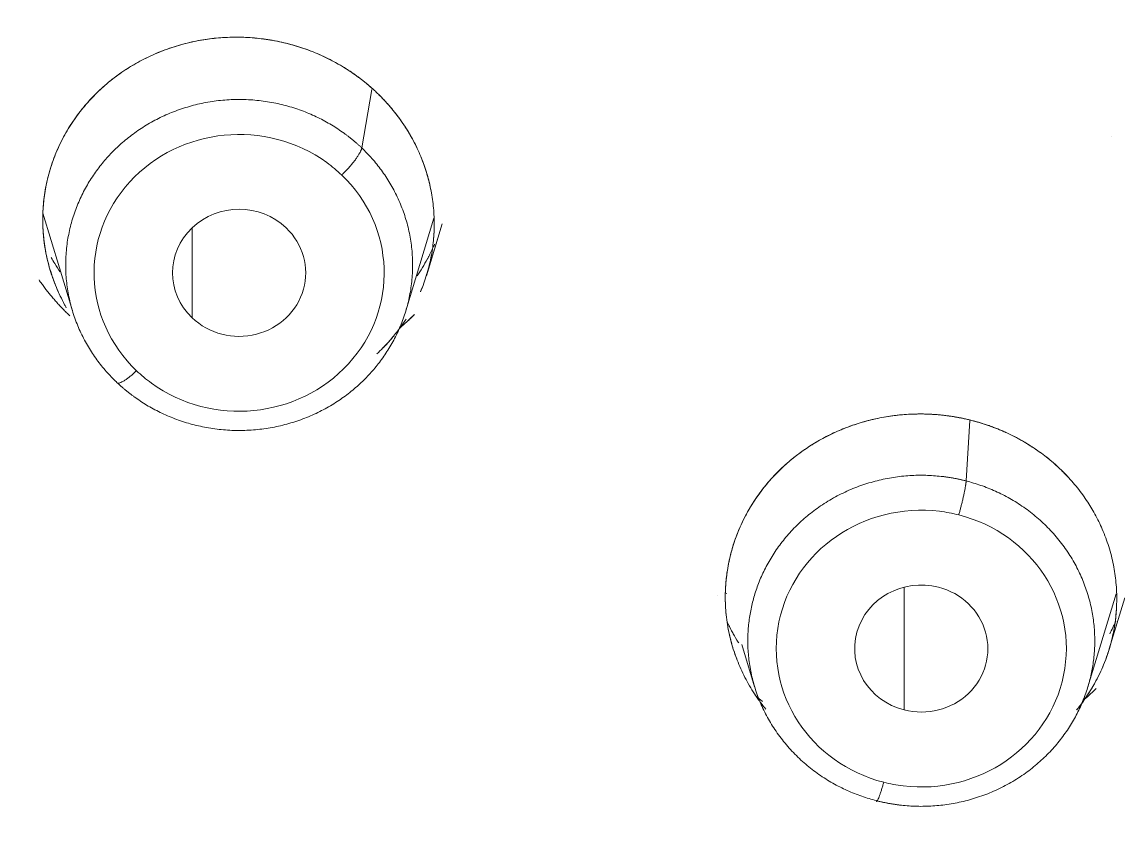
# Model space of a CAD drawing. Extents: x 5217 to 6345, y 0 to 827.
# Drawn here: x 5743.65 to 5755.17, y 476.34 to 484.75 of the extents above; entities that cross this region are included whole.
import ezdxf

# ---------------------------------------------------------------- set-up
doc = ezdxf.new("R2010")
doc.units = 0
doc.header["$LTSCALE"] = 30
doc.header["$MEASUREMENT"] = 0
doc.layers.add('1', color=7, linetype='CONTINUOUS')

msp = doc.modelspace()

# ---------------------------------------------------------------- linework, layer by layer
at = {"layer": '1', "color": 7, "linetype": 'Continuous', "lineweight": 13}
for p, q in [((5747.326, 484.041), (5747.22, 483.427)), ((5745.435, 482.586), (5745.435, 481.642)), ((5753.613, 480.564), (5753.575, 479.927)), ((5752.922, 478.81), (5752.922, 477.52))]:
    msp.add_line(p, q, dxfattribs=at)
at = {"layer": '1', "color": 7, "linetype": 'Continuous', "lineweight": 18}
for p, q in [((5755.102, 483.55), (5755.102, 483.55)), ((5743.867, 482.741), (5744.04, 482.167)), ((5747.682, 481.714), (5747.977, 482.688)), ((5747.899, 482.083), (5748.064, 482.63)), ((5747.903, 482.097), (5748.064, 482.63)), ((5744.04, 482.167), (5744.178, 481.714)), ((5750.957, 478.718), (5750.957, 478.718)), ((5751.053, 478.746), (5751.054, 478.742)), ((5754.855, 477.764), (5755.151, 478.742)), ((5755.08, 478.163), (5755.243, 478.699)), ((5755.08, 478.163), (5755.243, 478.699)), ((5751.216, 478.207), (5751.35, 477.764))]:
    msp.add_line(p, q, dxfattribs=at)
for centre, major_axis, start_param, end_param in [((5757.244, 496.519), (-59.628, 0), 0, 1.529457), ((5757.244, 496.519), (-59.628, 0), 0, 1.529457), ((5745.93, 482.114), (-0.7, 0), 3.926991, 7.068583), ((5745.93, 482.114), (-0.7, 0), 0.785398, 3.926991), ((5753.103, 478.165), (-0.7, 0), 4.45059, 7.592182), ((5753.103, 478.165), (-0.7, 0), 1.308997, 4.45059)]:
    msp.add_ellipse(centre, major_axis=major_axis, ratio=0.953717, start_param=start_param, end_param=end_param, dxfattribs=at)
at = {"layer": '1', "color": 7, "linetype": 'Continuous', "lineweight": 13}
for centre, start_param, end_param in [((5745.93, 482.114), 4.063117, 7.068583), ((5745.93, 482.114), 3.926991, 4.063117), ((5745.93, 482.114), 0.921524, 3.926991), ((5745.93, 482.114), 0.785398, 0.921524), ((5753.103, 478.165), 4.586715, 7.592182), ((5753.103, 478.165), 4.45059, 4.586715), ((5753.103, 478.165), 1.445123, 4.45059), ((5753.103, 478.165), 1.308997, 1.445123)]:
    msp.add_ellipse(centre, major_axis=(-1.525, 0), ratio=0.953717, start_param=start_param, end_param=end_param, dxfattribs=at)
at = {"layer": '1', "color": 7, "linetype": 'Continuous', "lineweight": 18}
for points, knots in [([(5759.712, 439.668), (5760.292, 439.691), (5761.968, 439.78), (5764.735, 440.04), (5767.995, 440.52), (5771.222, 441.172), (5774.407, 441.992), (5777.54, 442.979), (5780.611, 444.129), (5783.61, 445.439), (5786.529, 446.905), (5789.359, 448.523), (5792.092, 450.287), (5794.718, 452.192), (5797.229, 454.232), (5799.619, 456.402), (5801.88, 458.694), (5804.005, 461.101), (5805.987, 463.617), (5807.821, 466.233), (5809.501, 468.942), (5811.021, 471.735), (5812.378, 474.604), (5813.566, 477.54), (5814.583, 480.534), (5815.426, 483.576), (5816.091, 486.659), (5816.577, 489.772), (5816.882, 492.905), (5817.005, 496.05), (5816.947, 499.196), (5816.706, 502.335), (5816.285, 505.456), (5815.684, 508.55), (5814.904, 511.608), (5813.949, 514.62), (5812.822, 517.578), (5811.525, 520.471), (5810.063, 523.292), (5808.44, 526.031), (5806.66, 528.681), (5804.731, 531.234), (5802.657, 533.681), (5800.444, 536.015), (5798.1, 538.229), (5795.631, 540.316), (5793.045, 542.27), (5790.35, 544.085), (5787.555, 545.755), (5784.667, 547.276), (5781.695, 548.643), (5778.649, 549.85), (5775.538, 550.896), (5772.371, 551.776), (5769.157, 552.489), (5765.908, 553.031), (5762.632, 553.401), (5759.34, 553.598), (5756.041, 553.622), (5752.746, 553.471), (5749.464, 553.148), (5746.207, 552.652), (5742.982, 551.986), (5739.802, 551.151), (5736.674, 550.149), (5733.609, 548.985), (5730.617, 547.661), (5727.705, 546.181), (5724.883, 544.551), (5722.16, 542.774), (5719.544, 540.857), (5717.043, 538.805), (5714.664, 536.624), (5712.415, 534.322), (5710.302, 531.904), (5708.333, 529.379), (5706.512, 526.755), (5704.847, 524.038), (5703.34, 521.238), (5701.998, 518.363), (5700.825, 515.422), (5699.823, 512.423), (5698.996, 509.377), (5698.347, 506.291), (5697.877, 503.176), (5697.588, 500.041), (5697.48, 496.896), (5697.555, 493.75), (5697.811, 490.612), (5698.249, 487.493), (5698.866, 484.402), (5699.661, 481.348), (5700.631, 478.34), (5701.774, 475.388), (5703.085, 472.5), (5704.562, 469.686), (5706.199, 466.954), (5707.991, 464.313), (5709.934, 461.769), (5712.021, 459.332), (5714.245, 457.008), (5716.601, 454.805), (5719.08, 452.73), (5721.676, 450.788), (5724.38, 448.985), (5727.184, 447.328), (5730.08, 445.82), (5733.058, 444.468), (5736.111, 443.274), (5739.227, 442.243), (5742.399, 441.377), (5745.616, 440.68), (5748.868, 440.153), (5751.926, 439.822), (5753.898, 439.702), (5754.776, 439.668)], [0, 0, 0, 0, 0.004702, 0.013606, 0.022511, 0.031416, 0.040321, 0.049226, 0.058131, 0.067035, 0.07594, 0.084844, 0.093748, 0.102652, 0.111556, 0.120459, 0.129362, 0.138265, 0.147168, 0.15607, 0.164972, 0.173874, 0.182775, 0.191676, 0.200577, 0.209478, 0.218378, 0.227279, 0.236179, 0.245079, 0.253978, 0.262878, 0.271778, 0.280678, 0.289578, 0.298478, 0.307379, 0.316279, 0.32518, 0.334081, 0.342982, 0.351884, 0.360785, 0.369687, 0.37859, 0.387493, 0.396396, 0.405299, 0.414202, 0.423106, 0.43201, 0.440914, 0.449818, 0.458723, 0.467628, 0.476532, 0.485437, 0.494342, 0.503247, 0.512152, 0.521057, 0.529962, 0.538867, 0.547772, 0.556677, 0.565582, 0.574486, 0.583391, 0.592295, 0.601199, 0.610103, 0.619007, 0.62791, 0.636813, 0.645716, 0.654619, 0.663521, 0.672423, 0.681325, 0.690226, 0.699127, 0.708028, 0.716929, 0.725829, 0.734729, 0.743629, 0.752529, 0.761429, 0.770329, 0.779229, 0.788129, 0.797029, 0.805929, 0.814829, 0.82373, 0.832631, 0.841532, 0.850433, 0.859334, 0.868236, 0.877138, 0.886041, 0.894944, 0.903847, 0.91275, 0.921653, 0.930557, 0.939461, 0.948365, 0.95727, 0.966174, 0.975079, 0.983983, 0.992888, 1, 1, 1, 1]), ([(5793.07, 451.033), (5793.622, 451.416), (5795.04, 452.443), (5797.228, 454.234), (5799.62, 456.401), (5801.88, 458.694), (5804.005, 461.101), (5805.987, 463.617), (5807.821, 466.233), (5809.501, 468.942), (5811.021, 471.735), (5812.378, 474.604), (5813.566, 477.54), (5814.583, 480.534), (5815.426, 483.576), (5816.091, 486.659), (5816.577, 489.772), (5816.882, 492.905), (5817.005, 496.05), (5816.947, 499.196), (5816.706, 502.335), (5816.285, 505.456), (5815.684, 508.55), (5814.904, 511.608), (5813.949, 514.62), (5812.822, 517.578), (5811.525, 520.471), (5810.063, 523.292), (5808.44, 526.031), (5806.66, 528.681), (5804.731, 531.234), (5802.657, 533.681), (5800.444, 536.015), (5798.1, 538.229), (5795.631, 540.316), (5793.045, 542.27), (5790.35, 544.085), (5787.555, 545.755), (5784.667, 547.276), (5781.695, 548.643), (5778.649, 549.85), (5775.538, 550.896), (5772.371, 551.776), (5769.157, 552.489), (5765.908, 553.031), (5762.632, 553.401), (5759.34, 553.598), (5756.041, 553.622), (5752.746, 553.471), (5749.464, 553.148), (5746.207, 552.652), (5742.982, 551.986), (5739.802, 551.151), (5736.674, 550.149), (5733.609, 548.985), (5730.617, 547.661), (5727.705, 546.181), (5724.883, 544.551), (5722.16, 542.774), (5719.544, 540.857), (5717.043, 538.805), (5714.664, 536.624), (5712.415, 534.322), (5710.302, 531.904), (5708.333, 529.379), (5706.512, 526.755), (5704.847, 524.038), (5703.34, 521.238), (5701.998, 518.363), (5700.825, 515.422), (5699.823, 512.423), (5698.996, 509.377), (5698.347, 506.291), (5697.877, 503.176), (5697.588, 500.041), (5697.48, 496.896), (5697.555, 493.75), (5697.811, 490.612), (5698.249, 487.493), (5698.866, 484.402), (5699.661, 481.348), (5700.631, 478.34), (5701.774, 475.388), (5703.085, 472.5), (5704.562, 469.686), (5706.199, 466.954), (5707.991, 464.313), (5709.934, 461.769), (5712.021, 459.332), (5714.246, 457.009), (5716.6, 454.804), (5719.085, 452.736), (5720.978, 451.284), (5722.066, 450.56), (5722.254, 450.437)], [0, 0, 0, 0, 0.006833, 0.017845, 0.028856, 0.039868, 0.050878, 0.061889, 0.072899, 0.083908, 0.094918, 0.105926, 0.116935, 0.127943, 0.138951, 0.149959, 0.160966, 0.171973, 0.18298, 0.193987, 0.204994, 0.216001, 0.227008, 0.238016, 0.249023, 0.26003, 0.271038, 0.282046, 0.293055, 0.304063, 0.315072, 0.326082, 0.337091, 0.348102, 0.359112, 0.370123, 0.381134, 0.392146, 0.403157, 0.414169, 0.425182, 0.436194, 0.447207, 0.45822, 0.469233, 0.480246, 0.491259, 0.502272, 0.513286, 0.524299, 0.535313, 0.546326, 0.557339, 0.568352, 0.579365, 0.590378, 0.601391, 0.612403, 0.623416, 0.634428, 0.645439, 0.656451, 0.667462, 0.678472, 0.689483, 0.700493, 0.711502, 0.722512, 0.73352, 0.744529, 0.755537, 0.766545, 0.777553, 0.78856, 0.799567, 0.810574, 0.821581, 0.832588, 0.843595, 0.854602, 0.865609, 0.876617, 0.887624, 0.898632, 0.90964, 0.920649, 0.931657, 0.942666, 0.953676, 0.964686, 0.975696, 0.986706, 0.997717, 1, 1, 1, 1]), ([(5747.379, 484.007), (5747.374, 484.012), (5747.363, 484.022), (5747.346, 484.037), (5747.33, 484.052), (5747.313, 484.067), (5747.296, 484.081), (5747.279, 484.096), (5747.262, 484.11), (5747.244, 484.124), (5747.226, 484.138), (5747.208, 484.152), (5747.19, 484.166), (5747.172, 484.179), (5747.154, 484.193), (5747.135, 484.206), (5747.116, 484.219), (5747.097, 484.232), (5747.057, 484.258), (5746.995, 484.297), (5746.908, 484.344), (5746.82, 484.388), (5746.704, 484.439), (5746.558, 484.492), (5746.378, 484.541), (5746.19, 484.574), (5746.04, 484.588), (5745.837, 484.594), (5745.571, 484.576), (5745.274, 484.505), (5745.036, 484.414), (5744.853, 484.324), (5744.692, 484.222), (5744.57, 484.129), (5744.485, 484.055), (5744.393, 483.967), (5744.284, 483.846), (5744.163, 483.682), (5744.056, 483.498), (5743.97, 483.296), (5743.911, 483.096), (5743.878, 482.91), (5743.863, 482.725), (5743.867, 482.533), (5743.893, 482.332), (5743.94, 482.141), (5743.991, 482.001), (5744.024, 481.925), (5744.032, 481.906)], [0, 0, 0, 0, 0.003997, 0.008, 0.01201, 0.016025, 0.020046, 0.024073, 0.028106, 0.032144, 0.036189, 0.04024, 0.044297, 0.04836, 0.052429, 0.056503, 0.060584, 0.064671, 0.068763, 0.086283, 0.103788, 0.121281, 0.138761, 0.170802, 0.203497, 0.237207, 0.271159, 0.283126, 0.344465, 0.411111, 0.444487, 0.480562, 0.520394, 0.547115, 0.564245, 0.581415, 0.617108, 0.653514, 0.693793, 0.735097, 0.775752, 0.810124, 0.841047, 0.879624, 0.917616, 0.953877, 0.988909, 1, 1, 1, 1]), ([(5747.379, 484.007), (5747.374, 484.012), (5747.363, 484.022), (5747.346, 484.037), (5747.33, 484.052), (5747.313, 484.067), (5747.296, 484.081), (5747.279, 484.096), (5747.262, 484.11), (5747.244, 484.124), (5747.226, 484.138), (5747.208, 484.152), (5747.19, 484.166), (5747.172, 484.179), (5747.154, 484.193), (5747.135, 484.206), (5747.116, 484.219), (5747.097, 484.232), (5747.057, 484.258), (5746.995, 484.297), (5746.908, 484.344), (5746.82, 484.388), (5746.704, 484.439), (5746.558, 484.492), (5746.378, 484.541), (5746.19, 484.574), (5746.04, 484.588), (5745.837, 484.594), (5745.571, 484.576), (5745.274, 484.505), (5745.036, 484.414), (5744.853, 484.324), (5744.692, 484.222), (5744.57, 484.129), (5744.485, 484.055), (5744.393, 483.967), (5744.284, 483.846), (5744.163, 483.682), (5744.056, 483.498), (5743.97, 483.296), (5743.911, 483.096), (5743.878, 482.91), (5743.863, 482.725), (5743.867, 482.533), (5743.893, 482.332), (5743.94, 482.141), (5743.991, 482.001), (5744.024, 481.925), (5744.032, 481.906)], [0, 0, 0, 0, 0.003997, 0.008, 0.01201, 0.016025, 0.020046, 0.024073, 0.028106, 0.032144, 0.036189, 0.04024, 0.044297, 0.04836, 0.052429, 0.056503, 0.060584, 0.064671, 0.068763, 0.086283, 0.103788, 0.121281, 0.138761, 0.170802, 0.203497, 0.237207, 0.271159, 0.283126, 0.344465, 0.411111, 0.444487, 0.480562, 0.520394, 0.547115, 0.564245, 0.581415, 0.617108, 0.653514, 0.693793, 0.735097, 0.775752, 0.810124, 0.841047, 0.879624, 0.917616, 0.953877, 0.988909, 1, 1, 1, 1]), ([(5744.032, 481.907), (5744.024, 481.925), (5743.989, 482.005), (5743.938, 482.15), (5743.891, 482.344), (5743.866, 482.541), (5743.863, 482.739), (5743.88, 482.935), (5743.919, 483.129), (5743.979, 483.318), (5744.058, 483.5), (5744.157, 483.672), (5744.274, 483.835), (5744.407, 483.984), (5744.555, 484.119), (5744.714, 484.238), (5744.884, 484.34), (5745.061, 484.425), (5745.244, 484.492), (5745.43, 484.543), (5745.619, 484.576), (5745.808, 484.592), (5745.998, 484.591), (5746.186, 484.575), (5746.372, 484.542), (5746.554, 484.494), (5746.702, 484.44), (5746.817, 484.39), (5746.903, 484.347), (5746.987, 484.301), (5747.054, 484.26), (5747.106, 484.226), (5747.142, 484.201), (5747.178, 484.175), (5747.213, 484.149), (5747.248, 484.122), (5747.281, 484.094), (5747.315, 484.066), (5747.347, 484.037), (5747.368, 484.017), (5747.379, 484.007)], [0, 0, 0, 0, 0.011078, 0.048196, 0.085169, 0.122059, 0.158924, 0.195799, 0.232517, 0.269513, 0.306168, 0.343192, 0.379846, 0.416498, 0.452819, 0.488901, 0.52442, 0.559489, 0.594199, 0.628358, 0.662125, 0.695584, 0.728866, 0.76203, 0.795081, 0.828293, 0.861254, 0.878214, 0.895167, 0.912166, 0.929263, 0.937187, 0.945083, 0.952956, 0.96081, 0.968652, 0.976486, 0.984318, 0.992155, 1, 1, 1, 1]), ([(5744.113, 481.747), (5744.107, 481.758), (5744.085, 481.798), (5744.049, 481.869), (5743.994, 481.992), (5743.938, 482.15), (5743.891, 482.344), (5743.866, 482.541), (5743.863, 482.739), (5743.88, 482.935), (5743.919, 483.129), (5743.979, 483.318), (5744.058, 483.5), (5744.157, 483.672), (5744.274, 483.835), (5744.407, 483.984), (5744.555, 484.119), (5744.714, 484.238), (5744.884, 484.34), (5745.061, 484.425), (5745.244, 484.492), (5745.43, 484.543), (5745.619, 484.576), (5745.808, 484.592), (5745.998, 484.591), (5746.186, 484.575), (5746.372, 484.542), (5746.554, 484.494), (5746.702, 484.44), (5746.817, 484.39), (5746.903, 484.347), (5746.987, 484.301), (5747.054, 484.26), (5747.106, 484.226), (5747.142, 484.201), (5747.178, 484.175), (5747.213, 484.149), (5747.248, 484.122), (5747.281, 484.094), (5747.315, 484.066), (5747.347, 484.037), (5747.368, 484.017), (5747.379, 484.007)], [0, 0, 0, 0, 0.006532, 0.024496, 0.042509, 0.078447, 0.114245, 0.149962, 0.185656, 0.221359, 0.25691, 0.29273, 0.32822, 0.364068, 0.399556, 0.435043, 0.47021, 0.505146, 0.539536, 0.573489, 0.607097, 0.64017, 0.672864, 0.705259, 0.737484, 0.769594, 0.801594, 0.833751, 0.865664, 0.882084, 0.898499, 0.914957, 0.931511, 0.939184, 0.946829, 0.954451, 0.962056, 0.969648, 0.977233, 0.984817, 0.992404, 1, 1, 1, 1]), ([(5747.902, 482.095), (5747.91, 482.121), (5747.935, 482.209), (5747.965, 482.357), (5747.982, 482.535), (5747.983, 482.71), (5747.966, 482.886), (5747.932, 483.064), (5747.881, 483.236), (5747.826, 483.374), (5747.773, 483.483), (5747.728, 483.566), (5747.678, 483.646), (5747.635, 483.71), (5747.6, 483.758), (5747.574, 483.791), (5747.548, 483.824), (5747.522, 483.856), (5747.494, 483.887), (5747.466, 483.918), (5747.438, 483.948), (5747.409, 483.978), (5747.389, 483.997), (5747.379, 484.007)], [0, 0, 0, 0, 0.038813, 0.133112, 0.218508, 0.298702, 0.387329, 0.475441, 0.560947, 0.644855, 0.689564, 0.734316, 0.779112, 0.823952, 0.84372, 0.863437, 0.883102, 0.902714, 0.922275, 0.941784, 0.961241, 0.980646, 1, 1, 1, 1]), ([(5747.379, 484.007), (5747.384, 484.001), (5747.395, 483.991), (5747.411, 483.975), (5747.427, 483.959), (5747.443, 483.943), (5747.458, 483.927), (5747.474, 483.91), (5747.489, 483.893), (5747.504, 483.877), (5747.518, 483.86), (5747.533, 483.842), (5747.547, 483.825), (5747.561, 483.808), (5747.575, 483.79), (5747.589, 483.772), (5747.603, 483.754), (5747.616, 483.736), (5747.643, 483.698), (5747.682, 483.641), (5747.73, 483.562), (5747.774, 483.482), (5747.827, 483.373), (5747.883, 483.233), (5747.922, 483.099), (5747.939, 483.022), (5747.943, 483.004)], [0, 0, 0, 0, 0.019042, 0.03807, 0.057087, 0.076099, 0.095107, 0.114116, 0.133129, 0.152149, 0.171181, 0.190228, 0.209294, 0.228381, 0.247494, 0.266637, 0.285811, 0.305022, 0.324273, 0.40353, 0.482368, 0.561024, 0.639738, 0.794436, 0.950174, 1, 1, 1, 1]), ([(5747.902, 482.095), (5747.91, 482.121), (5747.935, 482.209), (5747.965, 482.357), (5747.982, 482.535), (5747.983, 482.71), (5747.966, 482.886), (5747.932, 483.064), (5747.881, 483.236), (5747.826, 483.374), (5747.773, 483.483), (5747.728, 483.566), (5747.678, 483.646), (5747.635, 483.71), (5747.6, 483.758), (5747.574, 483.791), (5747.548, 483.824), (5747.522, 483.856), (5747.494, 483.887), (5747.466, 483.918), (5747.438, 483.948), (5747.409, 483.978), (5747.389, 483.997), (5747.379, 484.007)], [0, 0, 0, 0, 0.038813, 0.133112, 0.218508, 0.298702, 0.387329, 0.475441, 0.560947, 0.644855, 0.689564, 0.734316, 0.779112, 0.823952, 0.84372, 0.863437, 0.883102, 0.902714, 0.922275, 0.941784, 0.961241, 0.980646, 1, 1, 1, 1]), ([(5747.379, 484.007), (5747.384, 484.001), (5747.395, 483.991), (5747.411, 483.975), (5747.427, 483.959), (5747.443, 483.943), (5747.458, 483.927), (5747.474, 483.91), (5747.489, 483.893), (5747.504, 483.877), (5747.518, 483.86), (5747.533, 483.842), (5747.547, 483.825), (5747.561, 483.808), (5747.575, 483.79), (5747.589, 483.772), (5747.603, 483.754), (5747.616, 483.736), (5747.643, 483.698), (5747.682, 483.641), (5747.73, 483.562), (5747.774, 483.482), (5747.827, 483.373), (5747.883, 483.233), (5747.927, 483.082), (5747.947, 482.987), (5747.953, 482.95)], [0, 0, 0, 0, 0.018177, 0.036341, 0.054496, 0.072644, 0.090789, 0.108935, 0.127085, 0.145242, 0.16341, 0.181593, 0.199793, 0.218014, 0.236259, 0.254532, 0.272836, 0.291175, 0.309552, 0.385211, 0.46047, 0.535555, 0.610696, 0.758371, 0.907039, 1, 1, 1, 1]), ([(5747.98, 482.704), (5747.98, 482.704), (5747.983, 482.643), (5747.982, 482.521), (5747.962, 482.339), (5747.924, 482.159), (5747.878, 482.017), (5747.846, 481.936), (5747.836, 481.913)], [0, 0, 0, 0, 0.000549, 0.225809, 0.450508, 0.676865, 0.907125, 1, 1, 1, 1]), ([(5747.98, 482.704), (5747.983, 482.643), (5747.982, 482.521), (5747.962, 482.339), (5747.924, 482.159), (5747.879, 482.02), (5747.848, 481.941), (5747.839, 481.921)], [0, 0, 0, 0, 0.22779, 0.455053, 0.683993, 0.91688, 1, 1, 1, 1]), ([(5747.912, 482.263), (5747.912, 482.264), (5747.915, 482.27), (5747.921, 482.281), (5747.928, 482.294), (5747.936, 482.309), (5747.943, 482.323), (5747.95, 482.338), (5747.957, 482.353), (5747.965, 482.369), (5747.972, 482.385), (5747.979, 482.4), (5747.984, 482.411), (5747.986, 482.416)], [0, 0, 0, 0, 0.023326, 0.114482, 0.207287, 0.301742, 0.397847, 0.495602, 0.595006, 0.69606, 0.798763, 0.903116, 1, 1, 1, 1]), ([(5747.912, 482.263), (5747.912, 482.264), (5747.915, 482.27), (5747.921, 482.281), (5747.928, 482.294), (5747.936, 482.309), (5747.943, 482.323), (5747.95, 482.338), (5747.957, 482.353), (5747.965, 482.369), (5747.972, 482.385), (5747.979, 482.4), (5747.984, 482.411), (5747.986, 482.416)], [0, 0, 0, 0, 0.023325, 0.114481, 0.207287, 0.301742, 0.397847, 0.495601, 0.595005, 0.696059, 0.798762, 0.903115, 1, 1, 1, 1]), ([(5743.953, 482.275), (5743.966, 482.253), (5743.978, 482.231), (5744.01, 482.18), (5744.028, 482.15), (5744.047, 482.123)], [0, 0, 0, 0, 0.398649, 0.398649, 1, 1, 1, 1]), ([(5743.953, 482.275), (5743.966, 482.253), (5743.978, 482.231), (5744.01, 482.18), (5744.028, 482.15), (5744.047, 482.123)], [0, 0, 0, 0, 0.398649, 0.398649, 1, 1, 1, 1]), ([(5747.913, 482.265), (5747.912, 482.264), (5747.878, 482.2), (5747.84, 482.139), (5747.801, 482.081)], [0, 0, 0, 0, 0.029394, 1, 1, 1, 1]), ([(5747.913, 482.265), (5747.912, 482.264), (5747.878, 482.2), (5747.84, 482.139), (5747.801, 482.081)], [0, 0, 0, 0, 0.029394, 1, 1, 1, 1]), ([(5743.826, 482.039), (5743.835, 482.026), (5743.854, 482), (5743.883, 481.96), (5743.913, 481.921), (5743.944, 481.883), (5743.976, 481.845), (5744.009, 481.808), (5744.042, 481.771), (5744.077, 481.734), (5744.113, 481.698), (5744.137, 481.674), (5744.149, 481.663)], [0, 0, 0, 0, 0.098597, 0.197453, 0.296575, 0.395988, 0.495718, 0.595791, 0.696231, 0.797063, 0.898311, 1, 1, 1, 1]), ([(5743.826, 482.039), (5743.835, 482.026), (5743.854, 482), (5743.883, 481.96), (5743.913, 481.921), (5743.944, 481.883), (5743.976, 481.845), (5744.009, 481.808), (5744.042, 481.771), (5744.077, 481.734), (5744.113, 481.698), (5744.137, 481.674), (5744.149, 481.663)], [0, 0, 0, 0, 0.098597, 0.197453, 0.296575, 0.395988, 0.495718, 0.595791, 0.696231, 0.797063, 0.898311, 1, 1, 1, 1]), ([(5747.772, 481.674), (5747.741, 481.644), (5747.691, 481.596), (5747.638, 481.551), (5747.619, 481.534)], [0, 0, 0, 0, 0.628266, 1, 1, 1, 1]), ([(5747.772, 481.674), (5747.741, 481.644), (5747.691, 481.596), (5747.638, 481.551), (5747.619, 481.534)], [0, 0, 0, 0, 0.628266, 1, 1, 1, 1]), ([(5747.655, 481.565), (5747.683, 481.59), (5747.724, 481.627), (5747.762, 481.665), (5747.774, 481.677)], [0, 0, 0, 0, 0.69094, 1, 1, 1, 1]), ([(5747.655, 481.565), (5747.683, 481.59), (5747.724, 481.627), (5747.762, 481.665), (5747.774, 481.677)], [0, 0, 0, 0, 0.69094, 1, 1, 1, 1]), ([(5747.685, 481.627), (5747.663, 481.594), (5747.615, 481.524), (5747.535, 481.423), (5747.454, 481.335), (5747.4, 481.282), (5747.378, 481.262)], [0, 0, 0, 0, 0.254678, 0.53218, 0.812908, 1, 1, 1, 1]), ([(5747.685, 481.627), (5747.663, 481.594), (5747.615, 481.524), (5747.535, 481.423), (5747.475, 481.357), (5747.443, 481.325)], [0, 0, 0, 0, 0.313943, 0.656022, 1, 1, 1, 1]), ([(5751.055, 478.487), (5751.053, 478.507), (5751.044, 478.592), (5751.039, 478.742), (5751.053, 478.938), (5751.089, 479.13), (5751.144, 479.317), (5751.218, 479.496), (5751.31, 479.665), (5751.417, 479.822), (5751.539, 479.968), (5751.672, 480.1), (5751.817, 480.218), (5751.972, 480.322), (5752.135, 480.412), (5752.306, 480.487), (5752.483, 480.547), (5752.665, 480.592), (5752.82, 480.616), (5752.947, 480.627), (5753.043, 480.631), (5753.14, 480.631), (5753.219, 480.627), (5753.282, 480.623), (5753.326, 480.618), (5753.371, 480.613), (5753.415, 480.607), (5753.459, 480.6), (5753.503, 480.592), (5753.546, 480.583), (5753.59, 480.574), (5753.619, 480.567), (5753.633, 480.563)], [0, 0, 0, 0, 0.015654, 0.068153, 0.120182, 0.172166, 0.223709, 0.274902, 0.325291, 0.37506, 0.424287, 0.472774, 0.520654, 0.568152, 0.615341, 0.662418, 0.70928, 0.756416, 0.80316, 0.827228, 0.851283, 0.875398, 0.899644, 0.910887, 0.92209, 0.933259, 0.944402, 0.955527, 0.966641, 0.977753, 0.98887, 1, 1, 1, 1]), ([(5751.055, 478.487), (5751.053, 478.507), (5751.044, 478.592), (5751.039, 478.742), (5751.053, 478.938), (5751.089, 479.13), (5751.144, 479.317), (5751.218, 479.496), (5751.31, 479.665), (5751.417, 479.822), (5751.539, 479.968), (5751.672, 480.1), (5751.817, 480.218), (5751.972, 480.322), (5752.135, 480.412), (5752.306, 480.487), (5752.483, 480.547), (5752.665, 480.592), (5752.82, 480.616), (5752.947, 480.627), (5753.043, 480.631), (5753.14, 480.631), (5753.219, 480.627), (5753.282, 480.623), (5753.326, 480.618), (5753.371, 480.613), (5753.415, 480.607), (5753.459, 480.6), (5753.503, 480.592), (5753.546, 480.583), (5753.59, 480.574), (5753.619, 480.567), (5753.633, 480.563)], [0, 0, 0, 0, 0.015654, 0.068153, 0.120182, 0.172166, 0.223709, 0.274902, 0.325291, 0.37506, 0.424287, 0.472774, 0.520654, 0.568152, 0.615341, 0.662418, 0.70928, 0.756416, 0.80316, 0.827228, 0.851283, 0.875398, 0.899644, 0.910887, 0.92209, 0.933259, 0.944402, 0.955527, 0.966641, 0.977753, 0.98887, 1, 1, 1, 1]), ([(5753.633, 480.563), (5753.626, 480.565), (5753.611, 480.569), (5753.588, 480.574), (5753.566, 480.579), (5753.543, 480.584), (5753.521, 480.589), (5753.498, 480.593), (5753.475, 480.597), (5753.452, 480.601), (5753.43, 480.605), (5753.407, 480.608), (5753.383, 480.611), (5753.36, 480.614), (5753.337, 480.617), (5753.314, 480.62), (5753.291, 480.622), (5753.267, 480.624), (5753.244, 480.626), (5753.22, 480.627), (5753.197, 480.628), (5753.173, 480.629), (5753.15, 480.63), (5753.126, 480.631), (5753.081, 480.631), (5753.014, 480.63), (5752.926, 480.625), (5752.838, 480.617), (5752.724, 480.601), (5752.584, 480.573), (5752.419, 480.527), (5752.259, 480.468), (5752.056, 480.374), (5751.812, 480.222), (5751.555, 479.996), (5751.371, 479.764), (5751.248, 479.555), (5751.174, 479.393), (5751.126, 479.257), (5751.098, 479.157), (5751.072, 479.045), (5751.049, 478.898), (5751.039, 478.712), (5751.048, 478.515), (5751.077, 478.336), (5751.107, 478.223), (5751.121, 478.178)], [0, 0, 0, 0, 0.0053, 0.010606, 0.015918, 0.021236, 0.026561, 0.031892, 0.037229, 0.042572, 0.047922, 0.053278, 0.05864, 0.064009, 0.069384, 0.074765, 0.080153, 0.085546, 0.090946, 0.096353, 0.101766, 0.107185, 0.11261, 0.118042, 0.12348, 0.143782, 0.164135, 0.18454, 0.204996, 0.24391, 0.283444, 0.323378, 0.363429, 0.439564, 0.525126, 0.60617, 0.651553, 0.701117, 0.736369, 0.756866, 0.77784, 0.820556, 0.866659, 0.91451, 0.965555, 1, 1, 1, 1]), ([(5753.633, 480.563), (5753.626, 480.565), (5753.611, 480.569), (5753.588, 480.574), (5753.566, 480.579), (5753.543, 480.584), (5753.521, 480.589), (5753.498, 480.593), (5753.475, 480.597), (5753.452, 480.601), (5753.43, 480.605), (5753.407, 480.608), (5753.383, 480.611), (5753.36, 480.614), (5753.337, 480.617), (5753.314, 480.62), (5753.291, 480.622), (5753.267, 480.624), (5753.244, 480.626), (5753.22, 480.627), (5753.197, 480.628), (5753.173, 480.629), (5753.15, 480.63), (5753.126, 480.631), (5753.081, 480.631), (5753.014, 480.63), (5752.926, 480.625), (5752.838, 480.617), (5752.724, 480.601), (5752.584, 480.573), (5752.419, 480.527), (5752.259, 480.468), (5752.056, 480.374), (5751.812, 480.222), (5751.555, 479.996), (5751.371, 479.764), (5751.248, 479.555), (5751.174, 479.393), (5751.126, 479.257), (5751.098, 479.157), (5751.072, 479.045), (5751.049, 478.898), (5751.039, 478.712), (5751.048, 478.515), (5751.077, 478.336), (5751.107, 478.223), (5751.121, 478.178)], [0, 0, 0, 0, 0.0053, 0.010606, 0.015918, 0.021236, 0.026561, 0.031892, 0.037229, 0.042572, 0.047922, 0.053278, 0.05864, 0.064009, 0.069384, 0.074765, 0.080153, 0.085546, 0.090946, 0.096353, 0.101766, 0.107185, 0.11261, 0.118042, 0.12348, 0.143782, 0.164135, 0.18454, 0.204996, 0.24391, 0.283444, 0.323378, 0.363429, 0.439564, 0.525126, 0.60617, 0.651553, 0.701117, 0.736369, 0.756866, 0.77784, 0.820556, 0.866659, 0.91451, 0.965555, 1, 1, 1, 1]), ([(5753.633, 480.563), (5753.64, 480.561), (5753.655, 480.557), (5753.678, 480.551), (5753.7, 480.545), (5753.722, 480.538), (5753.744, 480.532), (5753.766, 480.525), (5753.788, 480.517), (5753.809, 480.51), (5753.831, 480.502), (5753.853, 480.494), (5753.874, 480.486), (5753.896, 480.478), (5753.917, 480.469), (5753.938, 480.46), (5753.959, 480.451), (5753.981, 480.442), (5754.024, 480.422), (5754.088, 480.391), (5754.171, 480.346), (5754.251, 480.297), (5754.355, 480.228), (5754.477, 480.134), (5754.581, 480.037), (5754.637, 479.978), (5754.65, 479.964)], [0, 0, 0, 0, 0.019044, 0.038074, 0.057094, 0.076107, 0.095117, 0.114127, 0.133142, 0.152164, 0.171197, 0.190245, 0.209312, 0.228401, 0.247515, 0.266659, 0.285835, 0.305047, 0.324299, 0.403592, 0.482441, 0.561091, 0.639791, 0.794561, 0.950253, 1, 1, 1, 1]), ([(5754.65, 479.964), (5754.635, 479.98), (5754.578, 480.039), (5754.474, 480.136), (5754.353, 480.229), (5754.249, 480.298), (5754.167, 480.348), (5754.082, 480.394), (5754.011, 480.428), (5753.955, 480.453), (5753.915, 480.47), (5753.876, 480.486), (5753.836, 480.501), (5753.796, 480.515), (5753.755, 480.528), (5753.715, 480.541), (5753.674, 480.552), (5753.647, 480.559), (5753.633, 480.563)], [0, 0, 0, 0, 0.054991, 0.209033, 0.360196, 0.440741, 0.521363, 0.602064, 0.682844, 0.718458, 0.753978, 0.789404, 0.824737, 0.859976, 0.895122, 0.930174, 0.965134, 1, 1, 1, 1]), ([(5753.633, 480.563), (5753.64, 480.561), (5753.655, 480.557), (5753.678, 480.551), (5753.7, 480.545), (5753.722, 480.538), (5753.744, 480.532), (5753.766, 480.525), (5753.788, 480.517), (5753.809, 480.51), (5753.831, 480.502), (5753.853, 480.494), (5753.874, 480.486), (5753.896, 480.478), (5753.917, 480.469), (5753.938, 480.46), (5753.959, 480.451), (5753.981, 480.442), (5754.024, 480.422), (5754.088, 480.391), (5754.171, 480.346), (5754.251, 480.297), (5754.355, 480.228), (5754.477, 480.134), (5754.581, 480.037), (5754.637, 479.978), (5754.65, 479.964)], [0, 0, 0, 0, 0.019044, 0.038074, 0.057094, 0.076107, 0.095117, 0.114127, 0.133142, 0.152164, 0.171197, 0.190245, 0.209312, 0.228401, 0.247515, 0.266659, 0.285835, 0.305047, 0.324299, 0.403592, 0.482441, 0.561091, 0.639791, 0.794561, 0.950253, 1, 1, 1, 1]), ([(5754.737, 477.521), (5754.749, 477.536), (5754.809, 477.611), (5754.902, 477.749), (5754.998, 477.934), (5755.056, 478.084), (5755.09, 478.195), (5755.117, 478.3), (5755.147, 478.455), (5755.162, 478.651), (5755.154, 478.856), (5755.126, 479.049), (5755.078, 479.236), (5755.012, 479.415), (5754.932, 479.577), (5754.84, 479.729), (5754.733, 479.874), (5754.609, 480.011), (5754.474, 480.136), (5754.353, 480.229), (5754.249, 480.298), (5754.167, 480.348), (5754.082, 480.394), (5754.011, 480.428), (5753.955, 480.453), (5753.915, 480.47), (5753.876, 480.486), (5753.836, 480.501), (5753.796, 480.515), (5753.755, 480.528), (5753.715, 480.541), (5753.674, 480.552), (5753.647, 480.559), (5753.633, 480.563)], [0, 0, 0, 0, 0.014801, 0.074309, 0.129625, 0.178269, 0.20051, 0.22175, 0.263743, 0.32479, 0.37739, 0.426369, 0.478554, 0.529711, 0.576039, 0.619544, 0.667624, 0.715425, 0.761813, 0.807333, 0.831588, 0.855866, 0.880168, 0.904493, 0.915218, 0.925914, 0.936582, 0.947222, 0.957834, 0.968418, 0.978973, 0.989501, 1, 1, 1, 1]), ([(5755.157, 478.626), (5755.156, 478.595), (5755.152, 478.521), (5755.137, 478.403), (5755.108, 478.254), (5755.059, 478.086), (5754.983, 477.903), (5754.888, 477.729), (5754.802, 477.603), (5754.749, 477.535), (5754.736, 477.52)], [0, 0, 0, 0, 0.078277, 0.186889, 0.296758, 0.459583, 0.624564, 0.787298, 0.951949, 1, 1, 1, 1]), ([(5755.157, 478.626), (5755.156, 478.595), (5755.152, 478.521), (5755.137, 478.403), (5755.108, 478.254), (5755.059, 478.086), (5754.983, 477.903), (5754.888, 477.729), (5754.802, 477.603), (5754.749, 477.535), (5754.736, 477.52)], [0, 0, 0, 0, 0.078277, 0.186889, 0.296758, 0.459583, 0.624564, 0.787298, 0.951949, 1, 1, 1, 1]), ([(5754.737, 477.521), (5754.749, 477.536), (5754.809, 477.611), (5754.902, 477.749), (5754.998, 477.934), (5755.056, 478.084), (5755.09, 478.195), (5755.117, 478.3), (5755.147, 478.454), (5755.157, 478.584), (5755.158, 478.661)], [0, 0, 0, 0, 0.045574, 0.228804, 0.399127, 0.548907, 0.617389, 0.68279, 0.812092, 1, 1, 1, 1]), ([(5751.132, 478.31), (5751.116, 478.338), (5751.092, 478.384), (5751.069, 478.43), (5751.061, 478.447)], [0, 0, 0, 0, 0.626295, 1, 1, 1, 1]), ([(5751.132, 478.31), (5751.116, 478.338), (5751.092, 478.384), (5751.069, 478.43), (5751.061, 478.447)], [0, 0, 0, 0, 0.626295, 1, 1, 1, 1]), ([(5755.149, 478.452), (5755.149, 478.452), (5755.129, 478.408), (5755.107, 478.364), (5755.084, 478.321)], [0, 0, 0, 0, 0.000274, 1, 1, 1, 1]), ([(5751.072, 478.425), (5751.074, 478.42), (5751.076, 478.416), (5751.109, 478.349), (5751.142, 478.29), (5751.179, 478.231), (5751.181, 478.228), (5751.183, 478.225)], [0, 0, 0, 0, 0.065842, 0.065842, 0.949627, 0.949627, 1, 1, 1, 1]), ([(5751.072, 478.425), (5751.074, 478.42), (5751.076, 478.416), (5751.109, 478.349), (5751.142, 478.29), (5751.179, 478.231), (5751.181, 478.228), (5751.183, 478.225)], [0, 0, 0, 0, 0.065842, 0.065842, 0.949627, 0.949627, 1, 1, 1, 1]), ([(5751.163, 478.054), (5751.15, 478.089), (5751.116, 478.187), (5751.089, 478.291), (5751.076, 478.359), (5751.075, 478.363)], [0, 0, 0, 0, 0.348886, 0.965631, 1, 1, 1, 1]), ([(5751.467, 477.53), (5751.441, 477.562), (5751.375, 477.648), (5751.281, 477.795), (5751.192, 477.974), (5751.123, 478.16), (5751.089, 478.291), (5751.076, 478.359), (5751.075, 478.363)], [0, 0, 0, 0, 0.131605, 0.345828, 0.559886, 0.773282, 0.988032, 1, 1, 1, 1]), ([(5754.941, 477.744), (5754.916, 477.719), (5754.871, 477.677), (5754.825, 477.636), (5754.805, 477.619)], [0, 0, 0, 0, 0.574051, 1, 1, 1, 1]), ([(5754.941, 477.744), (5754.916, 477.719), (5754.871, 477.677), (5754.825, 477.636), (5754.805, 477.619)], [0, 0, 0, 0, 0.574051, 1, 1, 1, 1])]:
    msp.add_open_spline(points, degree=3, knots=knots, dxfattribs=at)
for points, weights in [([(5697.616, 496.519), (5697.616, 441.954), (5754.78, 439.699)], [1, 0.715597051235, 0.983511684925]), ([(5697.616, 496.519), (5697.616, 441.954), (5754.78, 439.699)], [1, 0.715597051235, 0.983511684925]), ([(5744.827, 480.811), (5744.728, 480.883), (5744.64, 480.967)], [1, 0.997684613309, 1]), ([(5752.874, 476.521), (5752.751, 476.536), (5752.631, 476.567)], [1, 0.997684613302, 1])]:
    msp.add_rational_spline(points, weights, degree=2, dxfattribs=at)
for points, weights in [([(5744.64, 480.967), (5743.436, 482.116), (5744.556, 483.34), (5745.676, 484.565), (5747.033, 483.582)], [1, 0.730756588831, 1, 0.730756588831, 1]), ([(5747.22, 483.427), (5748.425, 482.278), (5747.305, 481.053), (5746.184, 479.829), (5744.827, 480.811)], [1, 0.730756595522, 1, 0.730756595522, 1]), ([(5752.631, 476.567), (5750.985, 476.987), (5751.313, 478.582), (5751.641, 480.177), (5753.331, 479.973)], [1, 0.730756588867, 1, 0.730756588867, 1]), ([(5753.575, 479.927), (5755.221, 479.507), (5754.893, 477.912), (5754.565, 476.318), (5752.874, 476.521)], [1, 0.730756595522, 1, 0.730756595522, 1])]:
    msp.add_rational_spline(points, weights, degree=2, knots=[0, 0, 0, 0.5, 0.5, 1, 1, 1], dxfattribs=at)
at = {"layer": '1', "color": 7, "linetype": 'Continuous', "lineweight": 13}
for points, weights in [([(5747.033, 483.582), (5747.132, 483.51), (5747.22, 483.427)], [1, 0.997684611977, 1]), ([(5747.009, 483.143), (5747.203, 483.328), (5747.22, 483.427)], [1, 0.737277336812, 1]), ([(5744.64, 480.967), (5744.657, 480.9), (5744.852, 481.086)], [1, 0.73727733682, 1]), ([(5753.331, 479.973), (5753.455, 479.958), (5753.575, 479.927)], [1, 0.997684611978, 1]), ([(5753.497, 479.57), (5753.569, 479.823), (5753.575, 479.927)], [1, 0.737277336807, 1]), ([(5752.631, 476.567), (5752.637, 476.507), (5752.708, 476.76)], [1, 0.737277336816, 1])]:
    msp.add_rational_spline(points, weights, degree=2, dxfattribs=at)
at = {"layer": '1', "color": 7, "linetype": 'Continuous', "lineweight": 18}
for points in [[(5747.443, 481.325), (5747.478, 481.361), (5747.512, 481.398), (5747.544, 481.436)], [(5747.443, 481.325), (5747.478, 481.361), (5747.512, 481.398), (5747.544, 481.436)], [(5751.356, 477.675), (5751.381, 477.653), (5751.407, 477.63), (5751.433, 477.609)], [(5751.356, 477.675), (5751.381, 477.653), (5751.407, 477.63), (5751.433, 477.609)]]:
    msp.add_open_spline(points, degree=3, dxfattribs=at)

doc.saveas('drawing.dxf')
